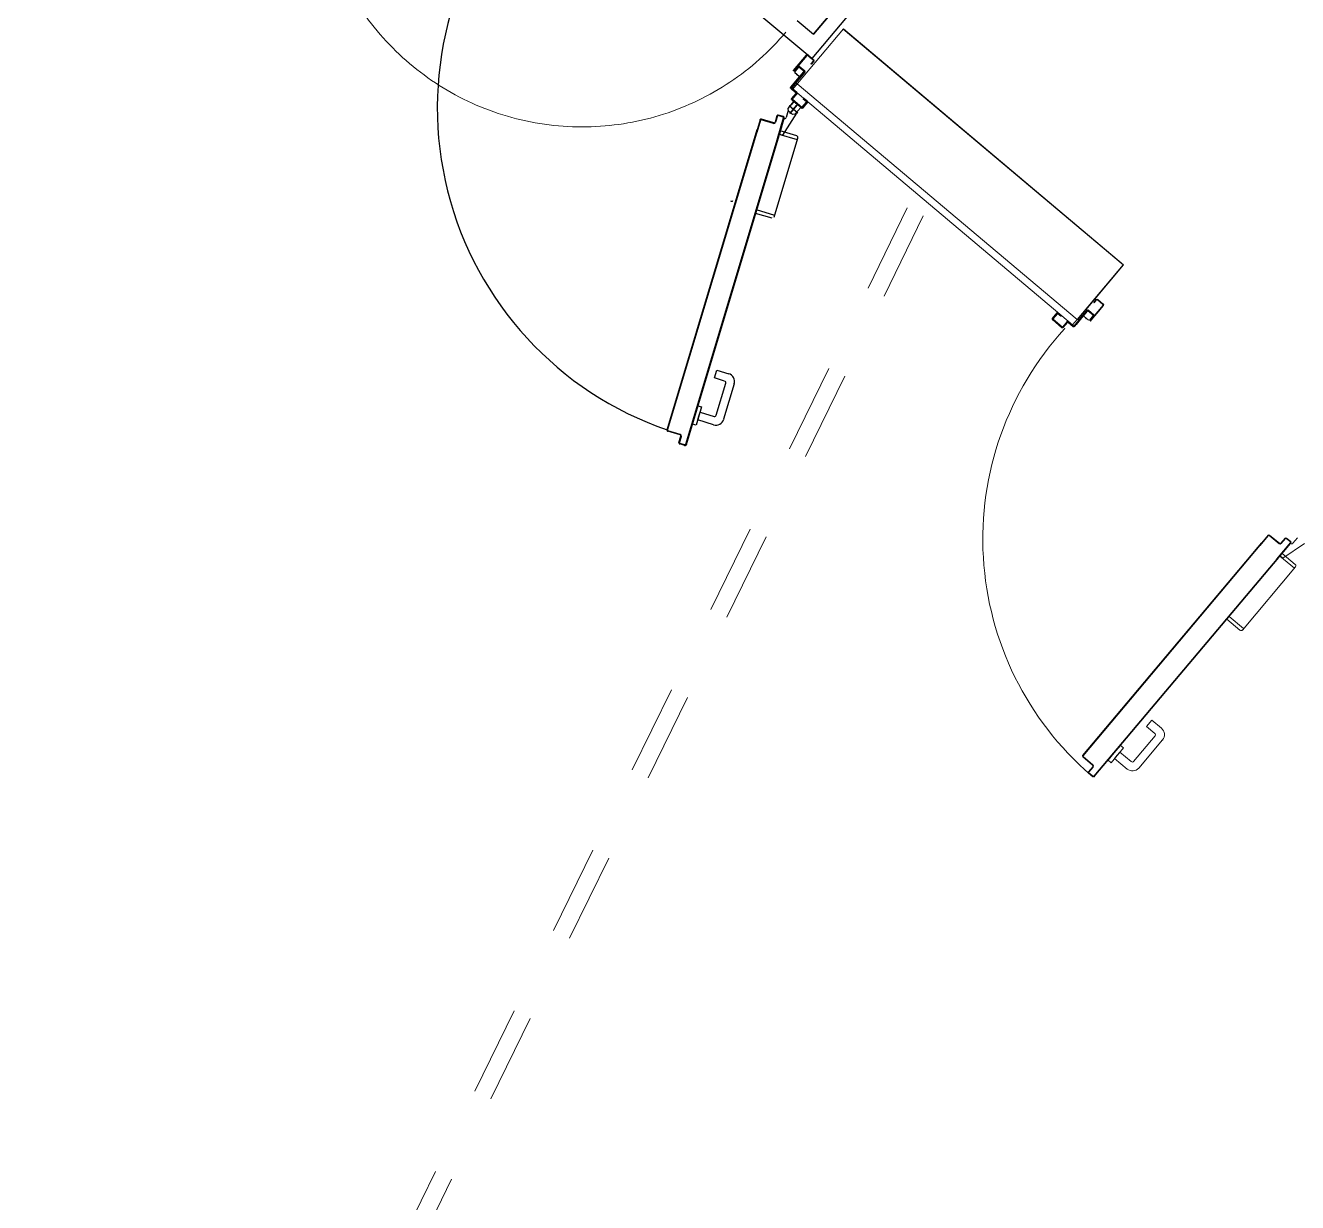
# Model space of a CAD drawing. Header units: centimetres. Extents: x 139057 to 200038, y 34824 to 80516.
# Drawn here: x 166347.4 to 166703.2, y 63375.8 to 63705 of the extents above; entities that cross this region are included whole.
import ezdxf

# ---------------------------------------------------------------- set-up
doc = ezdxf.new("R2010")
doc.units = ezdxf.units.CM
doc.header["$LTSCALE"] = 100
for name, pattern in [('Alpina-Viabilita-mm$0$DASHED', [19.05, 12.7, -6.35]), ('Alpina-Viabilita-mm$0$NASCOSTAX2', [0.75, 0.5, -0.25]), ('HIDDEN', [0.5, 0.25, -0.25]), ('tratto tratto', [10, 5, -5])]:
    doc.linetypes.add(name, pattern=pattern)
doc.layers.add('430_TAVOLATI_001-AM_0', color=3, linetype='Continuous', lineweight=0)
doc.layers.add('441_SERRAMENTI_001-AM_0', color=1, linetype='Continuous', lineweight=0)
for name, color, linetype in [('CN_000_LINEE_PT_Serramenti', 7, 'Continuous'), ('CN_050_MURI_PT_Finiture', 7, 'Continuous'), ('CN_050_MURI_PT_Muri REI', 7, 'Continuous')]:
    doc.layers.add(name, color=color, linetype=linetype)

msp = doc.modelspace()

# ---------------------------------------------------------------- hatches: boundary and pattern name
at = {"layer": '430_TAVOLATI_001-AM_0'}
msp.add_hatch(color=256, dxfattribs=at).paths.add_polyline_path([(166641.58, 63622.71), (166654.5, 63638.06), (166654.36, 63638.05), (166641.5, 63622.78)], flags=0)

# ---------------------------------------------------------------- linework, layer by layer
for p, q in [((166563.29, 63688.74, 0), (166576.17, 63704.03, 0)), ((166576.09, 63703.94, 0), (166654.36, 63638.05, 0)), ((166654.5, 63638.06, 0), (166576.16, 63704.01, 0)), ((166561.96, 63687.15, 0), (166640.22, 63621.25, 0)), ((166563.25, 63688.68, 0), (166641.5, 63622.78, 0)), ((166641.5, 63622.78, 0), (166654.39, 63638.08, 0)), ((166654.36, 63638.05, 0), (166641.5, 63622.78, 0)), ((166641.58, 63622.71, 0), (166654.5, 63638.06, 0))]:
    msp.add_line(p, q, dxfattribs=at)
at = {"layer": '441_SERRAMENTI_001-AM_0'}
for p, q in [((166645.27, 63622.35, 0), (166648.87, 63626.64, 0)), ((166645.43, 63622.55, 0), (166648.87, 63626.64, 0)), ((166646.17, 63627.54, 0), (166646.85, 63628.34, 0)), ((166646.17, 63627.54, 0), (166646.38, 63627.56, 0)), ((166646.17, 63627.54, 0), (166646.28, 63627.44, 0)), ((166646.23, 63627.49, 0), (166646.33, 63627.5, 0)), ((166648.76, 63626.73, 0), (166646.25, 63623.75, 0)), ((166646.26, 63627.65, 0), (166646.47, 63627.67, 0)), ((166646.96, 63628.25, 0), (166646.28, 63627.44, 0)), ((166646.31, 63627.71, 0), (166646.53, 63627.73, 0)), ((166646.41, 63627.82, 0), (166646.62, 63627.84, 0)), ((166646.46, 63627.88, 0), (166646.67, 63627.9, 0)), ((166646.55, 63628, 0), (166646.76, 63628.01, 0)), ((166646.6, 63628.06, 0), (166646.82, 63628.07, 0)), ((166646.7, 63628.17, 0), (166646.91, 63628.19, 0)), ((166646.75, 63628.23, 0), (166646.96, 63628.25, 0)), ((166646.84, 63628.34, 0), (166647.27, 63628.38, 0)), ((166646.91, 63628.4, 0), (166647.2, 63628.43, 0)), ((166647.17, 63628.26, 0), (166647.39, 63628.28, 0)), ((166647.17, 63628.27, 0), (166648.74, 63626.95, 0)), ((166647.24, 63628.21, 0), (166647.45, 63628.23, 0)), ((166648.84, 63627.06, 0), (166647.27, 63628.38, 0)), ((166647.35, 63628.12, 0), (166647.56, 63628.14, 0)), ((166647.41, 63628.07, 0), (166647.62, 63628.09, 0)), ((166647.52, 63627.98, 0), (166647.73, 63627.99, 0)), ((166647.58, 63627.92, 0), (166647.79, 63627.94, 0)), ((166647.69, 63627.83, 0), (166647.9, 63627.85, 0)), ((166647.75, 63627.78, 0), (166647.96, 63627.8, 0)), ((166647.86, 63627.69, 0), (166648.07, 63627.7, 0)), ((166647.92, 63627.63, 0), (166648.13, 63627.65, 0)), ((166648.03, 63627.54, 0), (166648.24, 63627.56, 0)), ((166648.09, 63627.49, 0), (166648.31, 63627.51, 0)), ((166648.2, 63627.4, 0), (166648.42, 63627.41, 0)), ((166648.27, 63627.35, 0), (166648.48, 63627.36, 0)), ((166648.38, 63627.25, 0), (166648.59, 63627.27, 0)), ((166648.44, 63627.2, 0), (166648.65, 63627.22, 0)), ((166648.54, 63626.47, 0), (166648.75, 63626.49, 0)), ((166648.55, 63627.11, 0), (166648.76, 63627.13, 0)), ((166648.61, 63627.06, 0), (166648.82, 63627.07, 0)), ((166648.63, 63626.58, 0), (166648.84, 63626.6, 0)), ((166648.68, 63626.64, 0), (166648.89, 63626.66, 0)), ((166648.72, 63626.96, 0), (166648.91, 63626.98, 0)), ((166648.77, 63626.91, 0), (166648.93, 63626.92, 0)), ((166648.77, 63626.75, 0), (166648.94, 63626.77, 0)), ((166648.79, 63626.81, 0), (166648.94, 63626.82, 0)), ((166634.51, 63622.98, 0), (166634.84, 63623.01, 0)), ((166634.54, 63623.04, 0), (166634.89, 63623.07, 0)), ((166635.85, 63624.6, 0), (166634.56, 63623.07, 0)), ((166634.63, 63623.15, 0), (166634.98, 63623.18, 0)), ((166634.68, 63623.21, 0), (166635.03, 63623.24, 0)), ((166634.77, 63623.32, 0), (166635.12, 63623.35, 0)), ((166634.82, 63622.98, 0), (166635.98, 63624.36, 0)), ((166634.82, 63623.38, 0), (166635.18, 63623.41, 0)), ((166634.92, 63623.49, 0), (166635.27, 63623.52, 0)), ((166634.97, 63623.55, 0), (166635.32, 63623.58, 0)), ((166635.06, 63623.66, 0), (166635.41, 63623.69, 0)), ((166635.11, 63623.73, 0), (166635.46, 63623.76, 0)), ((166635.21, 63623.84, 0), (166635.56, 63623.87, 0)), ((166635.26, 63623.9, 0), (166635.61, 63623.93, 0)), ((166635.35, 63624.01, 0), (166635.7, 63624.04, 0)), ((166635.4, 63624.07, 0), (166635.75, 63624.1, 0)), ((166635.5, 63624.18, 0), (166635.85, 63624.21, 0)), ((166635.55, 63624.24, 0), (166635.9, 63624.27, 0)), ((166635.64, 63624.35, 0), (166636, 63624.38, 0)), ((166635.69, 63624.41, 0), (166636.39, 63624.47, 0)), ((166635.78, 63624.52, 0), (166636.28, 63624.57, 0)), ((166635.84, 63624.58, 0), (166636.22, 63624.62, 0)), ((166636.09, 63624.39, 0), (166636.45, 63624.42, 0)), ((166636.12, 63624.37, 0), (166636.96, 63623.66, 0)), ((166636.2, 63624.63, 0), (166637.12, 63623.86, 0)), ((166636.21, 63624.3, 0), (166636.56, 63624.33, 0)), ((166636.27, 63624.25, 0), (166636.62, 63624.28, 0)), ((166636.38, 63624.15, 0), (166636.73, 63624.18, 0)), ((166636.44, 63624.1, 0), (166636.79, 63624.13, 0)), ((166636.55, 63624.01, 0), (166636.9, 63624.04, 0)), ((166636.61, 63623.96, 0), (166636.96, 63623.99, 0)), ((166636.72, 63623.86, 0), (166637.07, 63623.89, 0)), ((166636.78, 63623.81, 0), (166637.1, 63623.84, 0)), ((166636.89, 63623.72, 0), (166637.01, 63623.73, 0)), ((166636.95, 63623.67, 0), (166636.96, 63623.67, 0)), ((166636.96, 63623.66, 0), (166637.12, 63623.86, 0)), ((166644.33, 63625.36, 0), (166640.66, 63621, 0)), ((166640.79, 63620.76, 0), (166644.46, 63625.12, 0)), ((166641.3, 63621.37, 0), (166643.23, 63623.66, 0)), ((166642.27, 63622.9, 0), (166642.62, 63622.93, 0)), ((166642.36, 63623.02, 0), (166642.71, 63623.05, 0)), ((166642.41, 63623.08, 0), (166642.76, 63623.11, 0)), ((166642.5, 63623.19, 0), (166642.86, 63623.22, 0)), ((166642.55, 63623.25, 0), (166642.91, 63623.28, 0)), ((166642.65, 63623.36, 0), (166643, 63623.39, 0)), ((166642.7, 63623.42, 0), (166643.05, 63623.45, 0)), ((166642.79, 63623.53, 0), (166643.15, 63623.56, 0)), ((166642.84, 63623.59, 0), (166643.2, 63623.62, 0)), ((166642.94, 63623.7, 0), (166643.29, 63623.73, 0)), ((166642.99, 63623.76, 0), (166643.34, 63623.79, 0)), ((166643.08, 63623.87, 0), (166643.43, 63623.9, 0)), ((166643.13, 63623.93, 0), (166643.49, 63623.96, 0)), ((166643.23, 63624.05, 0), (166643.58, 63624.08, 0)), ((166643.28, 63624.11, 0), (166643.63, 63624.14, 0)), ((166643.37, 63624.22, 0), (166643.72, 63624.25, 0)), ((166643.42, 63624.28, 0), (166643.77, 63624.31, 0)), ((166644.63, 63622.63, 0), (166643.5, 63623.58, 0)), ((166643.52, 63624.39, 0), (166643.87, 63624.42, 0)), ((166643.57, 63624.45, 0), (166643.92, 63624.48, 0)), ((166643.66, 63624.56, 0), (166644.01, 63624.59, 0)), ((166643.71, 63624.62, 0), (166644.06, 63624.65, 0)), ((166643.81, 63624.73, 0), (166644.16, 63624.76, 0)), ((166643.86, 63624.79, 0), (166644.21, 63624.82, 0)), ((166643.95, 63624.9, 0), (166644.3, 63624.93, 0)), ((166644, 63624.96, 0), (166644.35, 63625, 0)), ((166644.09, 63625.08, 0), (166644.45, 63625.11, 0)), ((166644.15, 63625.14, 0), (166644.91, 63625.2, 0)), ((166644.24, 63625.25, 0), (166644.8, 63625.3, 0)), ((166644.29, 63625.31, 0), (166644.74, 63625.35, 0)), ((166644.41, 63625.42, 0), (166644.6, 63625.44, 0)), ((166644.6, 63625.14, 0), (166645.98, 63623.98, 0)), ((166644.62, 63625.12, 0), (166644.97, 63625.15, 0)), ((166646.22, 63624.1, 0), (166644.69, 63625.39, 0)), ((166644.73, 63625.03, 0), (166645.08, 63625.06, 0)), ((166644.79, 63624.98, 0), (166645.14, 63625.01, 0)), ((166644.9, 63624.88, 0), (166645.26, 63624.91, 0)), ((166644.96, 63624.83, 0), (166645.32, 63624.86, 0)), ((166645.99, 63623.84, 0), (166644.96, 63622.61, 0)), ((166645.07, 63624.74, 0), (166645.43, 63624.77, 0)), ((166645.14, 63624.69, 0), (166645.49, 63624.72, 0)), ((166645.24, 63622.94, 0), (166645.8, 63622.99, 0)), ((166645.25, 63624.59, 0), (166645.6, 63624.62, 0)), ((166645.29, 63623, 0), (166645.85, 63623.05, 0)), ((166645.31, 63624.54, 0), (166645.66, 63624.57, 0)), ((166645.38, 63623.12, 0), (166645.95, 63623.16, 0)), ((166645.42, 63624.45, 0), (166645.77, 63624.48, 0)), ((166645.43, 63622.55, 0), (166648.01, 63625.61, 0)), ((166645.44, 63623.18, 0), (166646, 63623.22, 0)), ((166645.48, 63624.4, 0), (166645.83, 63624.43, 0)), ((166645.53, 63623.29, 0), (166646.09, 63623.34, 0)), ((166645.58, 63623.35, 0), (166646.14, 63623.4, 0)), ((166645.59, 63624.3, 0), (166645.94, 63624.33, 0)), ((166645.65, 63624.25, 0), (166646, 63624.28, 0)), ((166645.67, 63623.46, 0), (166646.24, 63623.51, 0)), ((166645.73, 63623.52, 0), (166646.29, 63623.57, 0)), ((166645.76, 63624.16, 0), (166646.11, 63624.19, 0)), ((166645.82, 63624.11, 0), (166646.17, 63624.14, 0)), ((166645.82, 63623.63, 0), (166646.38, 63623.68, 0)), ((166645.87, 63623.69, 0), (166646.43, 63623.74, 0)), ((166645.93, 63624.02, 0), (166646.27, 63624.04, 0)), ((166645.96, 63623.8, 0), (166646.29, 63623.83, 0)), ((166645.99, 63623.96, 0), (166646.29, 63623.99, 0)), ((166646.01, 63623.86, 0), (166646.3, 63623.89, 0)), ((166646.32, 63623.83, 0), (166646.53, 63623.85, 0)), ((166646.37, 63623.89, 0), (166646.58, 63623.91, 0)), ((166646.46, 63624, 0), (166646.67, 63624.02, 0)), ((166646.51, 63624.06, 0), (166646.72, 63624.08, 0)), ((166646.6, 63624.18, 0), (166646.82, 63624.19, 0)), ((166646.66, 63624.24, 0), (166646.87, 63624.25, 0)), ((166646.75, 63624.35, 0), (166646.96, 63624.37, 0)), ((166646.8, 63624.41, 0), (166647.01, 63624.43, 0)), ((166646.89, 63624.52, 0), (166647.11, 63624.54, 0)), ((166646.94, 63624.58, 0), (166647.16, 63624.6, 0)), ((166647.04, 63624.69, 0), (166647.25, 63624.71, 0)), ((166647.09, 63624.75, 0), (166647.3, 63624.77, 0)), ((166647.18, 63624.86, 0), (166647.39, 63624.88, 0)), ((166647.23, 63624.92, 0), (166647.45, 63624.94, 0)), ((166647.33, 63625.03, 0), (166647.54, 63625.05, 0)), ((166647.38, 63625.1, 0), (166647.59, 63625.11, 0)), ((166647.47, 63625.21, 0), (166647.68, 63625.22, 0)), ((166647.52, 63625.27, 0), (166647.73, 63625.29, 0)), ((166647.62, 63625.38, 0), (166647.83, 63625.4, 0)), ((166647.67, 63625.44, 0), (166647.88, 63625.46, 0)), ((166647.76, 63625.55, 0), (166647.97, 63625.57, 0)), ((166647.81, 63625.61, 0), (166648.02, 63625.63, 0)), ((166647.91, 63625.72, 0), (166648.12, 63625.74, 0)), ((166647.96, 63625.78, 0), (166648.17, 63625.8, 0)), ((166648.05, 63625.89, 0), (166648.26, 63625.91, 0)), ((166648.1, 63625.95, 0), (166648.31, 63625.97, 0)), ((166648.2, 63626.06, 0), (166648.41, 63626.08, 0)), ((166648.25, 63626.13, 0), (166648.46, 63626.14, 0)), ((166648.34, 63626.24, 0), (166648.55, 63626.25, 0)), ((166648.39, 63626.3, 0), (166648.6, 63626.32, 0)), ((166648.48, 63626.41, 0), (166648.7, 63626.43, 0)), ((166634.5, 63622.88, 0), (166634.79, 63622.9, 0)), ((166634.52, 63622.82, 0), (166634.82, 63622.85, 0)), ((166634.58, 63622.72, 0), (166634.93, 63622.75, 0)), ((166634.59, 63622.72, 0), (166637.27, 63620.46, 0)), ((166634.64, 63622.67, 0), (166634.99, 63622.7, 0)), ((166634.75, 63622.58, 0), (166635.11, 63622.61, 0)), ((166634.81, 63622.53, 0), (166635.17, 63622.56, 0)), ((166637.35, 63620.72, 0), (166634.83, 63622.84, 0)), ((166634.93, 63622.43, 0), (166635.28, 63622.46, 0)), ((166634.99, 63622.38, 0), (166635.34, 63622.41, 0)), ((166635.1, 63622.29, 0), (166635.45, 63622.32, 0)), ((166635.16, 63622.24, 0), (166635.51, 63622.27, 0)), ((166635.27, 63622.15, 0), (166635.62, 63622.18, 0)), ((166635.33, 63622.09, 0), (166635.68, 63622.12, 0)), ((166635.44, 63622, 0), (166635.79, 63622.03, 0)), ((166635.5, 63621.95, 0), (166635.85, 63621.98, 0)), ((166635.61, 63621.86, 0), (166635.96, 63621.89, 0)), ((166635.67, 63621.8, 0), (166636.03, 63621.83, 0)), ((166635.78, 63621.71, 0), (166636.14, 63621.74, 0)), ((166635.84, 63621.66, 0), (166636.2, 63621.69, 0)), ((166635.96, 63621.57, 0), (166636.31, 63621.6, 0)), ((166636.02, 63621.52, 0), (166636.37, 63621.55, 0)), ((166636.13, 63621.42, 0), (166636.48, 63621.45, 0)), ((166636.19, 63621.37, 0), (166636.54, 63621.4, 0)), ((166636.3, 63621.28, 0), (166636.65, 63621.31, 0)), ((166636.36, 63621.23, 0), (166636.71, 63621.26, 0)), ((166636.47, 63621.13, 0), (166636.82, 63621.16, 0)), ((166636.53, 63621.08, 0), (166636.88, 63621.11, 0)), ((166636.64, 63620.99, 0), (166636.99, 63621.02, 0)), ((166636.7, 63620.94, 0), (166637.06, 63620.97, 0)), ((166636.81, 63620.84, 0), (166637.17, 63620.87, 0)), ((166636.88, 63620.79, 0), (166637.23, 63620.82, 0)), ((166636.99, 63620.7, 0), (166637.34, 63620.73, 0)), ((166637.05, 63620.65, 0), (166637.81, 63620.71, 0)), ((166637.16, 63620.55, 0), (166637.71, 63620.6, 0)), ((166637.22, 63620.5, 0), (166637.66, 63620.54, 0)), ((166637.36, 63620.41, 0), (166637.54, 63620.43, 0)), ((166638.72, 63622.18, 0), (166637.49, 63620.73, 0)), ((166637.5, 63620.74, 0), (166637.86, 63620.77, 0)), ((166637.6, 63620.85, 0), (166637.95, 63620.88, 0)), ((166637.62, 63620.49, 0), (166638.84, 63621.95, 0)), ((166637.65, 63620.92, 0), (166638, 63620.95, 0)), ((166637.74, 63621.03, 0), (166638.09, 63621.06, 0)), ((166637.79, 63621.09, 0), (166638.15, 63621.12, 0)), ((166637.89, 63621.2, 0), (166638.24, 63621.23, 0)), ((166637.94, 63621.26, 0), (166638.29, 63621.29, 0)), ((166638.03, 63621.37, 0), (166638.38, 63621.4, 0)), ((166638.08, 63621.43, 0), (166638.44, 63621.46, 0)), ((166638.18, 63621.54, 0), (166638.53, 63621.57, 0)), ((166638.23, 63621.6, 0), (166638.58, 63621.63, 0)), ((166638.32, 63621.71, 0), (166638.67, 63621.74, 0)), ((166638.37, 63621.77, 0), (166638.72, 63621.8, 0)), ((166638.47, 63621.88, 0), (166638.82, 63621.92, 0)), ((166638.52, 63621.95, 0), (166638.89, 63621.98, 0)), ((166638.61, 63622.06, 0), (166639.2, 63622.11, 0)), ((166638.66, 63622.12, 0), (166639.13, 63622.16, 0)), ((166638.77, 63622.23, 0), (166639.01, 63622.25, 0)), ((166638.93, 63621.98, 0), (166639.31, 63622.01, 0)), ((166638.98, 63621.96, 0), (166640.06, 63621.06, 0)), ((166638.98, 63621.96, 0), (166640.44, 63620.73, 0)), ((166639.02, 63621.93, 0), (166639.37, 63621.96, 0)), ((166640.52, 63620.99, 0), (166639.07, 63622.21, 0)), ((166639.07, 63622.21, 0), (166640.22, 63621.25, 0)), ((166639.13, 63621.84, 0), (166639.48, 63621.87, 0)), ((166639.19, 63621.79, 0), (166639.54, 63621.82, 0)), ((166639.3, 63621.69, 0), (166639.65, 63621.72, 0)), ((166639.36, 63621.64, 0), (166639.71, 63621.67, 0)), ((166639.47, 63621.55, 0), (166639.82, 63621.58, 0)), ((166639.53, 63621.5, 0), (166639.88, 63621.53, 0)), ((166639.64, 63621.4, 0), (166639.99, 63621.43, 0)), ((166639.7, 63621.35, 0), (166640.05, 63621.38, 0)), ((166639.81, 63621.26, 0), (166640.17, 63621.29, 0)), ((166639.87, 63621.21, 0), (166640.21, 63621.24, 0)), ((166639.98, 63621.12, 0), (166640.11, 63621.13, 0)), ((166640.05, 63621.06, 0), (166640.06, 63621.07, 0)), ((166640.06, 63621.06, 0), (166640.22, 63621.25, 0)), ((166640.06, 63621.07, 0), (166640.4, 63621.09, 0)), ((166640.11, 63621.13, 0), (166640.34, 63621.15, 0)), ((166640.16, 63620.97, 0), (166640.51, 63621, 0)), ((166640.21, 63621.24, 0), (166640.23, 63621.24, 0)), ((166640.22, 63621.25, 0), (166641.5, 63622.78, 0)), ((166640.22, 63620.92, 0), (166640.98, 63620.98, 0)), ((166640.33, 63620.83, 0), (166640.88, 63620.87, 0)), ((166640.39, 63620.78, 0), (166640.83, 63620.81, 0)), ((166640.53, 63620.68, 0), (166640.71, 63620.7, 0)), ((166640.67, 63621.02, 0), (166641.03, 63621.05, 0)), ((166640.77, 63621.13, 0), (166641.12, 63621.16, 0)), ((166640.82, 63621.19, 0), (166641.17, 63621.22, 0)), ((166640.91, 63621.3, 0), (166641.27, 63621.33, 0)), ((166640.96, 63621.36, 0), (166641.32, 63621.39, 0)), ((166641.06, 63621.47, 0), (166641.41, 63621.5, 0)), ((166641.11, 63621.53, 0), (166641.46, 63621.56, 0)), ((166641.2, 63621.64, 0), (166641.55, 63621.67, 0)), ((166641.25, 63621.7, 0), (166641.61, 63621.73, 0)), ((166641.35, 63621.81, 0), (166641.7, 63621.84, 0)), ((166641.4, 63621.87, 0), (166641.75, 63621.9, 0)), ((166641.49, 63621.98, 0), (166641.84, 63622.02, 0)), ((166641.5, 63622.78, 0), (166641.58, 63622.71, 0)), ((166641.54, 63622.05, 0), (166641.89, 63622.08, 0)), ((166641.64, 63622.16, 0), (166641.99, 63622.19, 0)), ((166641.69, 63622.22, 0), (166642.04, 63622.25, 0)), ((166641.78, 63622.33, 0), (166642.13, 63622.36, 0)), ((166641.83, 63622.39, 0), (166642.18, 63622.42, 0)), ((166641.93, 63622.5, 0), (166642.28, 63622.53, 0)), ((166641.98, 63622.56, 0), (166642.33, 63622.59, 0)), ((166642.07, 63622.67, 0), (166642.42, 63622.7, 0)), ((166642.12, 63622.73, 0), (166642.47, 63622.76, 0)), ((166642.21, 63622.84, 0), (166642.57, 63622.87, 0)), ((166644.96, 63622.61, 0), (166645.15, 63622.45, 0)), ((166644.97, 63622.6, 0), (166645.51, 63622.65, 0)), ((166645, 63622.66, 0), (166645.57, 63622.71, 0)), ((166645.08, 63622.51, 0), (166645.42, 63622.54, 0)), ((166645.1, 63622.77, 0), (166645.66, 63622.82, 0)), ((166645.14, 63622.46, 0), (166645.37, 63622.48, 0)), ((166645.15, 63622.83, 0), (166645.71, 63622.88, 0)), ((166645.15, 63622.45, 0), (166645.27, 63622.35, 0)), ((166645.26, 63622.36, 0), (166645.28, 63622.37, 0)), ((166694.9, 63562.45, 0), (166692.59, 63559.7, 0)), ((166698.08, 63560.17, 0), (166695.32, 63562.49, 0)), ((166643.05, 63500.88, 0), (166693.09, 63560.31, 0)), ((166643.16, 63500.78, 0), (166693.21, 63560.21, 0)), ((166692, 63559, 0), (166689.7, 63556.28, 0)), ((166695.02, 63562.36, 0), (166692.7, 63559.61, 0)), ((166697.98, 63560.06, 0), (166695.23, 63562.37, 0)), ((166697.29, 63555.74, 0), (166701.18, 63560.37, 0)), ((166697.41, 63555.65, 0), (166701.3, 63560.27, 0)), ((166701.17, 63560.12, 0), (166698.27, 63556.67, 0)), ((166699.69, 63561.62, 0), (166698.5, 63560.21, 0)), ((166699.81, 63561.53, 0), (166698.61, 63560.11, 0)), ((166699.04, 63556.03, 0), (166705.07, 63560.1, 0)), ((166701.16, 63560.58, 0), (166700.02, 63561.54, 0)), ((166701.26, 63560.69, 0), (166700.11, 63561.66, 0)), ((166703.16, 63561.71, 0), (166701.87, 63560.18, 0)), ((166697.8, 63556.34, 0), (166646.17, 63495.04, 0)), ((166697.91, 63556.25, 0), (166646.29, 63494.95, 0)), ((166702.27, 63553.19, 0), (166698.21, 63556.61, 0)), ((166698.27, 63556.67, 0), (166699.04, 63556.03, 0)), ((166702.53, 63554.28, 0), (166698.86, 63557.37, 0)), ((166687.73, 63535.93, 0), (166702.59, 63553.58, 0)), ((166687.03, 63535.87, 0), (166683.36, 63538.97, 0)), ((166688.06, 63536.32, 0), (166684, 63539.73, 0)), ((166660.95, 63508.94, 0), (166662.43, 63510.7, 0)), ((166662.43, 63510.7, 0), (166665.11, 63508.45, 0)), ((166657.32, 63499.19, 0), (166663.31, 63506.3, 0)), ((166663.25, 63507.01, 0), (166660.95, 63508.94, 0)), ((166654.47, 63502.96, 0), (166651, 63498.83, 0)), ((166651.89, 63501.6, 0), (166653.63, 63503.67, 0)), ((166653.63, 63503.67, 0), (166654.47, 63502.96, 0)), ((166665.39, 63505.21, 0), (166658.75, 63497.33, 0)), ((166645.84, 63498.14, 0), (166643.08, 63500.45, 0)), ((166645.93, 63498.25, 0), (166643.18, 63500.57, 0)), ((166650.15, 63499.53, 0), (166651.89, 63501.6, 0)), ((166651, 63498.83, 0), (166650.15, 63499.53, 0)), ((166651.99, 63500.01, 0), (166652.73, 63500.89, 0)), ((166655.51, 63497.05, 0), (166651.99, 63500.01, 0)), ((166652.73, 63500.89, 0), (166653.48, 63501.77, 0)), ((166653.48, 63501.77, 0), (166656.61, 63499.13, 0)), ((166644.68, 63496.3, 0), (166645.87, 63497.71, 0)), ((166645.87, 63494.91, 0), (166644.72, 63495.88, 0)), ((166644.8, 63496.2, 0), (166645.99, 63497.62, 0)), ((166645.96, 63495.02, 0), (166644.82, 63495.99, 0))]:
    msp.add_line(p, q, dxfattribs=at)
at = {"layer": '441_SERRAMENTI_001-AM_0', "linetype": 'HIDDEN', "elevation": 0}
for points in [[(166187.22, 62823.21), (166596.09, 63658.17)], [(166191.72, 62821.03), (166600.09, 63655.04)]]:
    msp.add_lwpolyline(points, dxfattribs=at)
at = {"layer": '441_SERRAMENTI_001-AM_0'}
for centre, radius, start, end in [((166647.08, 63628.15, 0), 0.3, 49.8997, 139.8997), ((166647.08, 63628.15, 0), 0.15, 49.8997, 139.8997), ((166648.64, 63626.83, 0), 0.15, 319.8997, 49.8997), ((166648.64, 63626.83, 0), 0.3, 319.8997, 49.8997), ((166634.75, 63622.91, 0), 0.25, 139.8997, 229.8997), ((166634.89, 63622.92, 0), 0.1, 139.8997, 229.8997), ((166636.04, 63624.44, 0), 0.25, 49.8997, 139.8997), ((166636.05, 63624.3, 0), 0.1, 49.8997, 139.8997), ((166643.66, 63623.77, 0), 0.25, 139.8997, 229.8997), ((166644.53, 63625.2, 0), 0.25, 49.8997, 139.8997), ((166644.54, 63625.06, 0), 0.1, 49.8997, 139.8997), ((166645.91, 63623.9, 0), 0.1, 319.8997, 49.8997), ((166646.06, 63623.91, 0), 0.25, 319.8997, 49.8997), ((166702.27, 63561.31, 0), 87.13, 137.5395, 229.1635), ((166637.43, 63620.65, 0), 0.25, 229.8997, 319.8997), ((166637.42, 63620.79, 0), 0.1, 229.8997, 319.8997), ((166638.91, 63622.02, 0), 0.25, 49.8997, 139.8997), ((166638.92, 63621.88, 0), 0.1, 49.8997, 139.8997), ((166640.6, 63620.93, 0), 0.25, 229.8997, 319.8997), ((166640.59, 63621.07, 0), 0.1, 229.8997, 319.8997), ((166644.79, 63622.82, 0), 0.25, 229.8997, 319.8997), ((166695.13, 63562.26, 0), 0.3, 49.8997, 139.8997), ((166695.13, 63562.26, 0), 0.15, 49.8997, 139.8997), ((166698.27, 63560.4, 0), 0.45, 229.8997, 319.8997), ((166698.27, 63560.4, 0), 0.3, 229.8997, 319.8997), ((166699.92, 63561.43, 0), 0.3, 49.8997, 139.8997), ((166699.92, 63561.43, 0), 0.15, 49.8997, 139.8997), ((166701.07, 63560.46, 0), 0.15, 319.8997, 49.8997), ((166701.49, 63560.5, 0), 0.5, 229.8997, 319.8997), ((166701.07, 63560.46, 0), 0.3, 319.8997, 49.8997), ((166702.21, 63553.9, 0), 0.5, 319.8997, 49.8997), ((166687.35, 63536.26, 0), 0.5, 229.8997, 319.8997), ((166662.92, 63506.63, 0), 0.5, 319.8997, 49.8997), ((166663.63, 63506.69, 0), 2.3, 319.8997, 49.8997), ((166643.28, 63500.68, 0), 0.3, 139.8997, 229.8997), ((166643.28, 63500.68, 0), 0.15, 139.8997, 229.8997), ((166656.93, 63499.51, 0), 0.5, 229.8997, 319.8997), ((166644.91, 63496.1, 0), 0.3, 139.8997, 229.8997), ((166644.91, 63496.1, 0), 0.15, 139.8997, 229.8997), ((166645.64, 63497.91, 0), 0.3, 319.8997, 49.8997), ((166646.06, 63495.14, 0), 0.3, 229.8997, 319.8997), ((166645.64, 63497.91, 0), 0.45, 319.8997, 49.8997), ((166646.06, 63495.14, 0), 0.15, 229.8997, 319.8997), ((166656.99, 63498.81, 0), 2.3, 229.8997, 319.8997)]:
    msp.add_arc(centre, radius, start, end, dxfattribs=at)
for p in [(166648.84, 63627.06, 0), (166648.87, 63626.64, 0), (166634.56, 63623.07, 0), (166635.69, 63624.41, 0), (166636.39, 63624.47, 0), (166644, 63623.03, 0), (166644.36, 63625.01, 0), (166634.78, 63622.56, 0), (166638.03, 63620.21, 0), (166640.22, 63621.25, 0), (166645.27, 63622.35, 0), (166694.9, 63562.45, 0), (166665.39, 63505.21, 0), (166643.05, 63500.88, 0), (166645.87, 63494.91, 0), (166646.29, 63494.94, 0), (166646.42, 63495.1, 0)]:
    msp.add_point(p, dxfattribs=at)
at = {"layer": 'CN_000_LINEE_PT_Serramenti', "linetype": 'Continuous'}
for p, q in [((166621.99, 63760.66, 0), (166567.29, 63695.73, 0)), ((166567.77, 63702.52, 0), (166616.35, 63760.18, 0)), ((166567.29, 63695.73, 0), (166547.75, 63712.19, 0)), ((166572.92, 63708.63, 0), (166567.77, 63702.52, 0)), ((166563.18, 63706.38, 0), (166567.77, 63702.52, 0))]:
    msp.add_line(p, q, dxfattribs=at)
at = {"layer": 'CN_000_LINEE_PT_Serramenti', "color": 252, "linetype": 'tratto tratto', "lineweight": 18}
msp.add_arc((166503.06, 63751.14, 0), 74.52, 191.6589, 319.8864, dxfattribs=at)
at = {"layer": 'CN_050_MURI_PT_Finiture', "color": 86, "linetype": 'Continuous', "lineweight": 18}
msp.add_line((166576.13, 63703.98, 0), (166576.19, 63704.05, 0), dxfattribs=at)
at = {"layer": 'CN_050_MURI_PT_Muri REI', "linetype": 'Continuous'}
for p, q in [((166562.23, 63692.37, 0), (166565.84, 63696.65, 0)), ((166562.39, 63692.56, 0), (166565.84, 63696.65, 0)), ((166562.39, 63692.56, 0), (166564.97, 63695.63, 0)), ((166565.95, 63696.56, 0), (166563.44, 63693.58, 0)), ((166563.7, 63693.89, 0), (166563.69, 63694.1, 0)), ((166563.8, 63694, 0), (166563.78, 63694.21, 0)), ((166563.85, 63694.06, 0), (166563.83, 63694.27, 0)), ((166563.94, 63694.17, 0), (166563.92, 63694.38, 0)), ((166563.99, 63694.23, 0), (166563.98, 63694.44, 0)), ((166564.09, 63694.34, 0), (166564.07, 63694.55, 0)), ((166564.14, 63694.4, 0), (166564.12, 63694.62, 0)), ((166564.23, 63694.52, 0), (166564.21, 63694.73, 0)), ((166564.28, 63694.58, 0), (166564.27, 63694.79, 0)), ((166564.38, 63694.69, 0), (166564.36, 63694.9, 0)), ((166564.43, 63694.75, 0), (166564.41, 63694.96, 0)), ((166564.52, 63694.86, 0), (166564.5, 63695.07, 0)), ((166564.57, 63694.92, 0), (166564.55, 63695.13, 0)), ((166564.67, 63695.03, 0), (166564.65, 63695.24, 0)), ((166564.72, 63695.09, 0), (166564.7, 63695.3, 0)), ((166564.81, 63695.2, 0), (166564.79, 63695.41, 0)), ((166564.86, 63695.26, 0), (166564.84, 63695.47, 0)), ((166564.96, 63695.37, 0), (166564.94, 63695.59, 0)), ((166565.01, 63695.43, 0), (166564.99, 63695.65, 0)), ((166565.1, 63695.55, 0), (166565.08, 63695.76, 0)), ((166565.15, 63695.61, 0), (166565.13, 63695.82, 0)), ((166565.24, 63695.72, 0), (166565.23, 63695.93, 0)), ((166565.3, 63695.78, 0), (166565.28, 63695.99, 0)), ((166565.39, 63695.89, 0), (166565.37, 63696.1, 0)), ((166565.44, 63695.95, 0), (166565.42, 63696.16, 0)), ((166565.53, 63696.06, 0), (166565.52, 63696.27, 0)), ((166565.58, 63696.12, 0), (166565.57, 63696.33, 0)), ((166565.68, 63696.23, 0), (166565.66, 63696.44, 0)), ((166565.73, 63696.29, 0), (166565.71, 63696.5, 0)), ((166565.82, 63696.4, 0), (166565.8, 63696.62, 0)), ((166565.87, 63696.46, 0), (166565.86, 63696.67, 0)), ((166565.97, 63696.57, 0), (166565.95, 63696.74, 0)), ((166566.02, 63696.6, 0), (166566.01, 63696.76, 0)), ((166566.12, 63696.6, 0), (166566.11, 63696.76, 0)), ((166567.73, 63695.26, 0), (166566.16, 63696.58, 0)), ((166566.18, 63696.56, 0), (166566.17, 63696.74, 0)), ((166566.26, 63696.69, 0), (166567.83, 63695.37, 0)), ((166566.3, 63696.47, 0), (166566.28, 63696.68, 0)), ((166566.36, 63696.41, 0), (166566.34, 63696.63, 0)), ((166566.47, 63696.32, 0), (166566.45, 63696.53, 0)), ((166566.53, 63696.27, 0), (166566.51, 63696.48, 0)), ((166566.64, 63696.18, 0), (166566.62, 63696.39, 0)), ((166566.7, 63696.12, 0), (166566.68, 63696.34, 0)), ((166566.81, 63696.03, 0), (166566.79, 63696.24, 0)), ((166566.87, 63695.98, 0), (166566.85, 63696.19, 0)), ((166566.98, 63695.89, 0), (166566.96, 63696.1, 0)), ((166567.04, 63695.84, 0), (166567.03, 63696.05, 0)), ((166567.75, 63695.04, 0), (166567.07, 63694.24, 0)), ((166567.19, 63694.14, 0), (166567.07, 63694.24, 0)), ((166567.13, 63694.2, 0), (166567.12, 63694.29, 0)), ((166567.15, 63695.74, 0), (166567.14, 63695.95, 0)), ((166567.19, 63694.14, 0), (166567.17, 63694.36, 0)), ((166567.19, 63694.14, 0), (166567.86, 63694.95, 0)), ((166567.21, 63695.69, 0), (166567.2, 63695.9, 0)), ((166567.28, 63694.26, 0), (166567.26, 63694.47, 0)), ((166567.33, 63695.6, 0), (166567.31, 63695.81, 0)), ((166567.33, 63694.32, 0), (166567.31, 63694.53, 0)), ((166567.39, 63695.55, 0), (166567.37, 63695.76, 0)), ((166567.43, 63694.43, 0), (166567.41, 63694.64, 0)), ((166567.48, 63694.49, 0), (166567.46, 63694.7, 0)), ((166567.5, 63695.45, 0), (166567.48, 63695.66, 0)), ((166567.56, 63695.4, 0), (166567.54, 63695.61, 0)), ((166567.57, 63694.6, 0), (166567.55, 63694.81, 0)), ((166567.62, 63694.66, 0), (166567.6, 63694.87, 0)), ((166567.67, 63695.31, 0), (166567.65, 63695.52, 0)), ((166567.72, 63694.77, 0), (166567.7, 63694.98, 0)), ((166567.73, 63695.26, 0), (166567.71, 63695.47, 0)), ((166567.77, 63694.83, 0), (166567.75, 63695.04, 0)), ((166567.86, 63694.94, 0), (166567.82, 63695.38, 0)), ((166567.91, 63695.02, 0), (166567.89, 63695.31, 0)), ((166561.43, 63687.69, 0), (166565.1, 63692.05, 0)), ((166565.35, 63691.96, 0), (166561.68, 63687.6, 0)), ((166561.94, 63688.29, 0), (166563.87, 63690.59, 0)), ((166562.35, 63692.27, 0), (166562.23, 63692.37, 0)), ((166562.24, 63692.36, 0), (166562.24, 63692.38, 0)), ((166562.35, 63692.27, 0), (166562.33, 63692.49, 0)), ((166562.54, 63692.11, 0), (166562.35, 63692.27, 0)), ((166562.41, 63692.22, 0), (166562.39, 63692.55, 0)), ((166562.53, 63692.12, 0), (166562.48, 63692.67, 0)), ((166562.58, 63692.16, 0), (166562.53, 63692.73, 0)), ((166563.57, 63693.34, 0), (166562.54, 63692.11, 0)), ((166562.61, 63691.79, 0), (166563.74, 63690.84, 0)), ((166562.67, 63692.27, 0), (166562.62, 63692.84, 0)), ((166562.72, 63692.33, 0), (166562.67, 63692.9, 0)), ((166562.82, 63692.45, 0), (166562.77, 63693.01, 0)), ((166562.87, 63692.51, 0), (166562.82, 63693.07, 0)), ((166562.96, 63692.62, 0), (166562.91, 63693.18, 0)), ((166563.01, 63692.68, 0), (166562.96, 63693.24, 0)), ((166563.11, 63692.79, 0), (166563.06, 63693.35, 0)), ((166563.16, 63692.85, 0), (166563.11, 63693.41, 0)), ((166563.25, 63692.96, 0), (166563.2, 63693.52, 0)), ((166563.3, 63693.02, 0), (166563.25, 63693.59, 0)), ((166563.39, 63693.13, 0), (166563.35, 63693.7, 0)), ((166563.45, 63693.19, 0), (166563.4, 63693.76, 0)), ((166563.51, 63693.66, 0), (166563.49, 63693.87, 0)), ((166563.54, 63693.3, 0), (166563.51, 63693.63, 0)), ((166563.56, 63693.72, 0), (166563.54, 63693.93, 0)), ((166563.59, 63693.36, 0), (166563.57, 63693.66, 0)), ((166563.65, 63693.83, 0), (166563.64, 63694.04, 0)), ((166563.69, 63693.36, 0), (166563.67, 63693.66, 0)), ((166565.09, 63692.19, 0), (166563.71, 63693.35, 0)), ((166563.75, 63693.31, 0), (166563.73, 63693.65, 0)), ((166563.79, 63693.61, 0), (166565.32, 63692.32, 0)), ((166563.86, 63690.19, 0), (166563.83, 63690.55, 0)), ((166563.87, 63693.22, 0), (166563.84, 63693.57, 0)), ((166563.93, 63693.17, 0), (166563.9, 63693.52, 0)), ((166563.96, 63690.31, 0), (166563.93, 63690.66, 0)), ((166564.01, 63690.37, 0), (166563.98, 63690.72, 0)), ((166564.04, 63693.07, 0), (166564.01, 63693.43, 0)), ((166564.1, 63693.02, 0), (166564.07, 63693.37, 0)), ((166564.1, 63690.48, 0), (166564.07, 63690.83, 0)), ((166564.15, 63690.54, 0), (166564.12, 63690.89, 0)), ((166564.21, 63692.93, 0), (166564.18, 63693.28, 0)), ((166564.24, 63690.65, 0), (166564.21, 63691, 0)), ((166564.27, 63692.88, 0), (166564.24, 63693.23, 0)), ((166564.3, 63690.71, 0), (166564.27, 63691.06, 0)), ((166564.38, 63692.78, 0), (166564.35, 63693.14, 0)), ((166564.39, 63690.82, 0), (166564.36, 63691.17, 0)), ((166564.44, 63692.73, 0), (166564.41, 63693.09, 0)), ((166564.44, 63690.88, 0), (166564.41, 63691.23, 0)), ((166564.53, 63690.99, 0), (166564.5, 63691.34, 0)), ((166564.55, 63692.64, 0), (166564.52, 63692.99, 0)), ((166564.59, 63691.05, 0), (166564.56, 63691.41, 0)), ((166564.61, 63692.59, 0), (166564.58, 63692.94, 0)), ((166564.68, 63691.16, 0), (166564.65, 63691.52, 0)), ((166564.72, 63692.49, 0), (166564.69, 63692.85, 0)), ((166564.73, 63691.22, 0), (166564.7, 63691.58, 0)), ((166564.78, 63692.44, 0), (166564.75, 63692.8, 0)), ((166564.82, 63691.34, 0), (166564.79, 63691.69, 0)), ((166564.87, 63691.4, 0), (166564.84, 63691.75, 0)), ((166564.9, 63692.35, 0), (166564.87, 63692.7, 0)), ((166564.96, 63692.3, 0), (166564.93, 63692.65, 0)), ((166564.97, 63691.51, 0), (166564.94, 63691.86, 0)), ((166565.02, 63691.57, 0), (166564.99, 63691.92, 0)), ((166565.07, 63692.21, 0), (166565.04, 63692.56, 0)), ((166565.11, 63691.68, 0), (166565.08, 63692.03, 0)), ((166565.16, 63691.74, 0), (166565.1, 63692.51, 0)), ((166565.26, 63691.85, 0), (166565.21, 63692.41, 0)), ((166565.31, 63691.91, 0), (166565.27, 63692.36, 0)), ((166565.4, 63692.05, 0), (166565.38, 63692.24, 0)), ((166561.39, 63687.42, 0), (166561.38, 63687.6, 0)), ((166562.91, 63686.11, 0), (166561.46, 63687.34, 0)), ((166561.51, 63687.3, 0), (166561.47, 63687.74, 0)), ((166561.57, 63687.24, 0), (166561.52, 63687.8, 0)), ((166561.68, 63687.15, 0), (166561.61, 63687.91, 0)), ((166561.69, 63687.62, 0), (166561.66, 63687.97, 0)), ((166561.69, 63687.46, 0), (166563.15, 63686.24, 0)), ((166561.74, 63687.1, 0), (166561.71, 63687.45, 0)), ((166561.79, 63687.73, 0), (166561.76, 63688.08, 0)), ((166561.84, 63687.79, 0), (166561.81, 63688.14, 0)), ((166561.85, 63687.03, 0), (166561.82, 63687.36, 0)), ((166561.84, 63687.02, 0), (166562, 63687.21, 0)), ((166562.91, 63686.11, 0), (166561.84, 63687.02, 0)), ((166561.85, 63687.01, 0), (166561.85, 63687.03, 0)), ((166561.9, 63687.09, 0), (166561.88, 63687.31, 0)), ((166561.93, 63687.9, 0), (166561.9, 63688.25, 0)), ((166561.91, 63686.96, 0), (166561.9, 63687.09, 0)), ((166561.98, 63687.96, 0), (166561.95, 63688.31, 0)), ((166561.99, 63687.2, 0), (166561.99, 63687.21, 0)), ((166562.02, 63686.86, 0), (166561.99, 63687.2, 0)), ((166562, 63687.21, 0), (166563.29, 63688.74, 0)), ((166563.15, 63686.24, 0), (166562, 63687.21, 0)), ((166562.08, 63688.07, 0), (166562.05, 63688.43, 0)), ((166562.08, 63686.81, 0), (166562.05, 63687.16, 0)), ((166562.13, 63688.13, 0), (166562.1, 63688.49, 0)), ((166562.19, 63686.72, 0), (166562.16, 63687.07, 0)), ((166562.22, 63688.24, 0), (166562.19, 63688.6, 0)), ((166562.25, 63686.67, 0), (166562.22, 63687.02, 0)), ((166562.27, 63688.31, 0), (166562.24, 63688.66, 0)), ((166562.36, 63688.42, 0), (166562.33, 63688.77, 0)), ((166562.42, 63688.48, 0), (166562.39, 63688.83, 0)), ((166562.51, 63688.59, 0), (166562.48, 63688.94, 0)), ((166562.56, 63688.65, 0), (166562.53, 63689, 0)), ((166562.65, 63688.76, 0), (166562.62, 63689.11, 0)), ((166562.71, 63688.82, 0), (166562.68, 63689.17, 0)), ((166562.8, 63688.93, 0), (166562.77, 63689.28, 0)), ((166562.85, 63688.99, 0), (166562.82, 63689.34, 0)), ((166562.94, 63689.1, 0), (166562.91, 63689.46, 0)), ((166562.99, 63689.16, 0), (166562.96, 63689.52, 0)), ((166563.09, 63689.28, 0), (166563.06, 63689.63, 0)), ((166563.14, 63689.34, 0), (166563.11, 63689.69, 0)), ((166563.23, 63689.45, 0), (166563.2, 63689.8, 0)), ((166563.28, 63689.51, 0), (166563.25, 63689.86, 0)), ((166563.38, 63689.62, 0), (166563.35, 63689.97, 0)), ((166563.43, 63689.68, 0), (166563.4, 63690.03, 0)), ((166563.52, 63689.79, 0), (166563.49, 63690.14, 0)), ((166563.57, 63689.85, 0), (166563.54, 63690.2, 0)), ((166563.67, 63689.96, 0), (166563.64, 63690.31, 0)), ((166563.72, 63690.02, 0), (166563.69, 63690.38, 0)), ((166563.81, 63690.13, 0), (166563.78, 63690.49, 0)), ((166561.66, 63684.25, 0), (166561.65, 63684.43, 0)), ((166561.7, 63684.52, 0), (166562.92, 63685.97, 0)), ((166564.41, 63681.91, 0), (166561.73, 63684.17, 0)), ((166561.78, 63684.13, 0), (166561.74, 63684.57, 0)), ((166561.84, 63684.07, 0), (166561.79, 63684.63, 0)), ((166561.95, 63683.98, 0), (166561.88, 63684.74, 0)), ((166561.96, 63684.45, 0), (166561.93, 63684.8, 0)), ((166563.18, 63685.89, 0), (166561.95, 63684.43, 0)), ((166561.97, 63684.29, 0), (166564.49, 63682.17, 0)), ((166562.01, 63683.93, 0), (166561.98, 63684.28, 0)), ((166562.06, 63684.56, 0), (166562.03, 63684.91, 0)), ((166562.11, 63684.62, 0), (166562.08, 63684.97, 0)), ((166562.12, 63683.84, 0), (166562.09, 63684.19, 0)), ((166562.18, 63683.79, 0), (166562.15, 63684.14, 0)), ((166562.2, 63684.73, 0), (166562.17, 63685.08, 0)), ((166562.25, 63684.79, 0), (166562.22, 63685.14, 0)), ((166562.29, 63683.69, 0), (166562.26, 63684.04, 0)), ((166562.35, 63684.9, 0), (166562.32, 63685.25, 0)), ((166562.35, 63683.64, 0), (166562.32, 63683.99, 0)), ((166562.36, 63686.57, 0), (166562.33, 63686.93, 0)), ((166562.4, 63684.96, 0), (166562.37, 63685.32, 0)), ((166562.42, 63686.52, 0), (166562.39, 63686.87, 0)), ((166562.46, 63683.55, 0), (166562.43, 63683.9, 0)), ((166562.49, 63685.07, 0), (166562.46, 63685.43, 0)), ((166562.52, 63683.5, 0), (166562.49, 63683.85, 0)), ((166562.54, 63686.43, 0), (166562.51, 63686.78, 0)), ((166562.54, 63685.14, 0), (166562.51, 63685.49, 0)), ((166562.6, 63686.38, 0), (166562.57, 63686.73, 0)), ((166562.64, 63685.25, 0), (166562.61, 63685.6, 0)), ((166562.64, 63683.4, 0), (166562.61, 63683.75, 0)), ((166562.69, 63685.31, 0), (166562.66, 63685.66, 0)), ((166562.7, 63683.35, 0), (166562.67, 63683.7, 0)), ((166562.71, 63686.28, 0), (166562.68, 63686.64, 0)), ((166562.77, 63686.23, 0), (166562.74, 63686.58, 0)), ((166562.78, 63685.42, 0), (166562.75, 63685.77, 0)), ((166562.81, 63683.26, 0), (166562.78, 63683.61, 0)), ((166562.83, 63685.48, 0), (166562.8, 63685.83, 0)), ((166562.87, 63683.21, 0), (166562.84, 63683.56, 0)), ((166562.88, 63686.14, 0), (166562.85, 63686.49, 0)), ((166562.93, 63685.59, 0), (166562.9, 63685.94, 0)), ((166562.94, 63686.06, 0), (166562.91, 63686.44, 0)), ((166562.98, 63685.65, 0), (166562.94, 63686.03, 0)), ((166562.98, 63683.11, 0), (166562.95, 63683.47, 0)), ((166563.04, 63683.06, 0), (166563.01, 63683.41, 0)), ((166563.07, 63685.76, 0), (166563.02, 63686.35, 0)), ((166563.12, 63685.82, 0), (166563.08, 63686.3, 0)), ((166563.21, 63685.95, 0), (166563.19, 63686.19, 0)), ((166564.63, 63682.18, 0), (166565.79, 63683.56, 0)), ((166566.05, 63683.47, 0), (166564.76, 63681.94, 0)), ((166564.94, 63684.41, 0), (166565.1, 63684.6, 0)), ((166564.94, 63684.4, 0), (166564.94, 63684.41, 0)), ((166565.78, 63683.7, 0), (166564.94, 63684.41, 0)), ((166565, 63684.35, 0), (166564.99, 63684.47, 0)), ((166565.11, 63684.26, 0), (166565.08, 63684.58, 0)), ((166566.02, 63683.82, 0), (166565.1, 63684.6, 0)), ((166565.17, 63684.21, 0), (166565.14, 63684.56, 0)), ((166565.28, 63684.11, 0), (166565.25, 63684.47, 0)), ((166565.34, 63684.06, 0), (166565.31, 63684.42, 0)), ((166565.45, 63683.97, 0), (166565.42, 63684.32, 0)), ((166565.52, 63683.92, 0), (166565.49, 63684.27, 0)), ((166565.63, 63683.83, 0), (166565.6, 63684.18, 0)), ((166565.69, 63683.77, 0), (166565.66, 63684.13, 0)), ((166565.69, 63683.05, 0), (166565.66, 63683.41, 0)), ((166565.74, 63683.11, 0), (166565.71, 63683.47, 0)), ((166565.8, 63683.67, 0), (166565.77, 63684.03, 0)), ((166565.84, 63683.23, 0), (166565.81, 63683.58, 0)), ((166565.89, 63683.29, 0), (166565.83, 63683.98, 0)), ((166565.98, 63683.4, 0), (166565.94, 63683.89, 0)), ((166566.03, 63683.46, 0), (166566, 63683.84, 0)), ((166559.38, 63679.5, 0), (166557.94, 63679.93, 0)), ((166559.19, 63674.33, 0), (166563.11, 63680.46, 0)), ((166560.72, 63681.18, 0), (166560.14, 63679.27, 0)), ((166563.15, 63682.97, 0), (166563.12, 63683.32, 0)), ((166563.21, 63682.92, 0), (166563.18, 63683.27, 0)), ((166563.32, 63682.82, 0), (166563.29, 63683.18, 0)), ((166563.38, 63682.77, 0), (166563.35, 63683.13, 0)), ((166563.49, 63682.68, 0), (166563.46, 63683.03, 0)), ((166563.55, 63682.63, 0), (166563.52, 63682.98, 0)), ((166563.67, 63682.53, 0), (166563.64, 63682.89, 0)), ((166563.73, 63682.48, 0), (166563.7, 63682.84, 0)), ((166563.84, 63682.39, 0), (166563.81, 63682.74, 0)), ((166563.9, 63682.34, 0), (166563.87, 63682.69, 0)), ((166564.01, 63682.25, 0), (166563.98, 63682.6, 0)), ((166564.07, 63682.19, 0), (166564.04, 63682.55, 0)), ((166564.18, 63682.1, 0), (166564.15, 63682.45, 0)), ((166564.24, 63682.05, 0), (166564.21, 63682.4, 0)), ((166564.35, 63681.96, 0), (166564.32, 63682.31, 0)), ((166564.41, 63681.91, 0), (166564.38, 63682.26, 0)), ((166564.52, 63681.86, 0), (166564.49, 63682.16, 0)), ((166564.58, 63681.85, 0), (166564.55, 63682.14, 0)), ((166564.68, 63681.88, 0), (166564.65, 63682.2, 0)), ((166564.73, 63681.92, 0), (166564.7, 63682.26, 0)), ((166564.83, 63682.02, 0), (166564.79, 63682.38, 0)), ((166564.88, 63682.08, 0), (166564.85, 63682.44, 0)), ((166564.97, 63682.19, 0), (166564.94, 63682.55, 0)), ((166565.02, 63682.26, 0), (166564.99, 63682.61, 0)), ((166565.11, 63682.37, 0), (166565.08, 63682.72, 0)), ((166565.17, 63682.43, 0), (166565.14, 63682.78, 0)), ((166565.26, 63682.54, 0), (166565.23, 63682.89, 0)), ((166565.31, 63682.6, 0), (166565.28, 63682.95, 0)), ((166565.4, 63682.71, 0), (166565.37, 63683.06, 0)), ((166565.45, 63682.77, 0), (166565.42, 63683.12, 0)), ((166565.55, 63682.88, 0), (166565.52, 63683.23, 0)), ((166565.6, 63682.94, 0), (166565.57, 63683.29, 0)), ((166552.84, 63678.59, 0), (166551.81, 63675.14, 0)), ((166552.98, 63678.54, 0), (166551.95, 63675.1, 0)), ((166556.62, 63677.61, 0), (166553.17, 63678.64, 0)), ((166556.66, 63677.75, 0), (166553.21, 63678.79, 0)), ((166557.57, 63679.73, 0), (166557.04, 63677.95, 0)), ((166557.71, 63679.68, 0), (166557.18, 63677.91, 0)), ((166557.7, 63673.38, 0), (166559.43, 63679.17, 0)), ((166557.84, 63673.33, 0), (166559.58, 63679.12, 0)), ((166559.33, 63679.35, 0), (166557.9, 63679.78, 0)), ((166559.52, 63678.93, 0), (166558.23, 63674.62, 0)), ((166526.84, 63591.9, 0), (166552.03, 63675.9, 0)), ((166526.98, 63591.86, 0), (166552.18, 63675.85, 0)), ((166557.92, 63674.13, 0), (166532.03, 63587.79, 0)), ((166558.07, 63674.09, 0), (166532.17, 63587.74, 0)), ((166551.54, 63674.27, 0), (166550.52, 63670.86, 0)), ((166556.8, 63651.4, 0), (166563.42, 63673.49, 0)), ((166563.28, 63673.01, 0), (166558.2, 63674.54, 0)), ((166558.23, 63674.62, 0), (166559.19, 63674.33, 0)), ((166563.09, 63674.12, 0), (166558.49, 63675.49, 0)), ((166556.18, 63651.07, 0), (166551.58, 63652.45, 0)), ((166556.94, 63651.88, 0), (166551.86, 63653.4, 0)), ((166540.07, 63606.41, 0), (166540.73, 63608.62, 0)), ((166542.94, 63605.55, 0), (166540.07, 63606.41, 0)), ((166540.73, 63608.62, 0), (166544.08, 63607.61, 0)), ((166540.6, 63596.02, 0), (166543.28, 63604.93, 0)), ((166545.62, 63604.75, 0), (166542.66, 63594.88, 0)), ((166545.62, 63604.75, 0), (166542.66, 63594.88, 0)), ((166534.67, 63596.08, 0), (166535.45, 63598.66, 0)), ((166536.5, 63598.35, 0), (166534.95, 63593.17, 0)), ((166535.45, 63598.66, 0), (166536.5, 63598.35, 0)), ((166533.9, 63593.49, 0), (166534.67, 63596.08, 0)), ((166535.39, 63594.66, 0), (166535.72, 63595.76, 0)), ((166539.8, 63593.34, 0), (166535.39, 63594.66, 0)), ((166535.72, 63595.76, 0), (166536.06, 63596.86, 0)), ((166536.06, 63596.86, 0), (166539.98, 63595.68, 0)), ((166530.49, 63590.49, 0), (166527.04, 63591.53, 0)), ((166530.53, 63590.64, 0), (166527.09, 63591.67, 0)), ((166534.95, 63593.17, 0), (166533.9, 63593.49, 0)), ((166530.16, 63588.35, 0), (166530.69, 63590.12, 0)), ((166530.3, 63588.3, 0), (166530.84, 63590.08, 0)), ((166531.8, 63587.54, 0), (166530.36, 63587.97, 0)), ((166531.84, 63587.69, 0), (166530.4, 63588.12, 0))]:
    msp.add_line(p, q, dxfattribs=at)
at = {"layer": 'CN_050_MURI_PT_Muri REI', "linetype": 'Alpina-Viabilita-mm$0$NASCOSTAX2'}
for p, q in [((166560.69, 63681.77, 0), (166562.3, 63683.68, 0)), ((166562.3, 63683.68, 0), (166561.57, 63682.81, 0)), ((166560.75, 63681.07, 0), (166560.69, 63681.77, 0)), ((166561.9, 63680.1, 0), (166560.75, 63681.07, 0)), ((166562.6, 63680.16, 0), (166561.9, 63680.1, 0)), ((166564.21, 63682.07, 0), (166562.6, 63680.16, 0)), ((166563.57, 63681.31, 0), (166562.6, 63680.16, 0))]:
    msp.add_line(p, q, dxfattribs=at)
at = {"layer": 'CN_050_MURI_PT_Muri REI', "linetype": 'Alpina-Viabilita-mm$0$DASHED'}
for p, q in [((166563.38, 63680.49, 0), (166560.95, 63682.53, 0)), ((166563.31, 63680.55, 0), (166561.04, 63682.46, 0)), ((166563.18, 63682.79, 0), (166561.14, 63680.36, 0)), ((166561.14, 63680.36, 0), (166563.05, 63682.63, 0))]:
    msp.add_line(p, q, dxfattribs=at)
at = {"layer": 'CN_050_MURI_PT_Muri REI', "linetype": 'Continuous'}
for centre, radius, start, end in [((166557.83, 63681.98, 0), 95.26, 137.2586, 251.0147), ((166566.07, 63696.46, 0), 0.3, 49.8997, 139.8997), ((166566.07, 63696.46, 0), 0.15, 49.8997, 139.8997), ((166567.64, 63695.14, 0), 0.15, 319.8997, 49.8997), ((166567.64, 63695.14, 0), 0.3, 319.8997, 49.8997), ((166562.77, 63691.98, 0), 0.25, 139.8997, 229.8997), ((166563.63, 63693.41, 0), 0.25, 49.8997, 139.8997), ((166563.64, 63693.27, 0), 0.1, 49.8997, 139.8997), ((166563.9, 63691.03, 0), 0.25, 229.8997, 319.8997), ((166565.02, 63692.11, 0), 0.1, 319.8997, 49.8997), ((166565.16, 63692.13, 0), 0.25, 319.8997, 49.8997), ((166561.62, 63687.53, 0), 0.25, 139.8997, 229.8997), ((166561.76, 63687.54, 0), 0.1, 139.8997, 229.8997), ((166561.89, 63684.36, 0), 0.25, 139.8997, 229.8997), ((166562.03, 63684.37, 0), 0.1, 139.8997, 229.8997), ((166562.85, 63686.04, 0), 0.1, 319.8997, 49.8997), ((166562.99, 63686.05, 0), 0.25, 319.8997, 49.8997), ((166565.71, 63683.62, 0), 0.1, 319.8997, 49.8997), ((166565.85, 63683.63, 0), 0.25, 319.8997, 49.8997), ((166557.85, 63679.64, 0), 0.3, 73.3051, 163.3051), ((166564.57, 63682.1, 0), 0.25, 229.8997, 319.8997), ((166564.55, 63682.24, 0), 0.1, 229.8997, 319.8997), ((166553.13, 63678.5, 0), 0.3, 73.3051, 163.3051), ((166553.13, 63678.5, 0), 0.15, 73.3051, 163.3051), ((166556.75, 63678.04, 0), 0.45, 253.3051, 343.3051), ((166556.75, 63678.04, 0), 0.3, 253.3051, 343.3051), ((166557.85, 63679.64, 0), 0.15, 73.3051, 163.3051), ((166559.29, 63679.21, 0), 0.15, 343.3051, 73.3051), ((166559.29, 63679.21, 0), 0.3, 343.3051, 73.3051), ((166559.66, 63679.41, 0), 0.5, 253.3051, 343.3051), ((166562.94, 63673.64, 0), 0.5, 343.3051, 73.3051), ((166544.88, 63656.32, 0), 0.5, 229.8997, 319.8997), ((166542.8, 63605.07, 0), 0.5, 343.3051, 73.3051), ((166543.42, 63605.41, 0), 2.3, 343.3051, 73.3051), ((166540.46, 63595.54, 0), 2.3, 253.3051, 343.3051), ((166540.13, 63596.16, 0), 0.5, 253.3051, 343.3051), ((166527.13, 63591.81, 0), 0.3, 163.3051, 253.3051), ((166527.13, 63591.81, 0), 0.15, 163.3051, 253.3051), ((166530.45, 63588.26, 0), 0.3, 163.3051, 253.3051), ((166530.45, 63588.26, 0), 0.15, 163.3051, 253.3051), ((166530.4, 63590.2, 0), 0.3, 343.3051, 73.3051), ((166530.4, 63590.2, 0), 0.45, 343.3051, 73.3051), ((166531.88, 63587.83, 0), 0.3, 253.3051, 343.3051), ((166531.88, 63587.83, 0), 0.15, 253.3051, 343.3051)]:
    msp.add_arc(centre, radius, start, end, dxfattribs=at)
for p in [(166565.84, 63696.65, 0), (166565.94, 63696.78, 0), (166566.26, 63696.69, 0), (166562.23, 63692.37, 0), (166563.11, 63691.24, 0), (166565, 63691.93, 0), (166562, 63687.21, 0), (166565.82, 63683.99, 0), (166564.21, 63682.07, 0), (166564.76, 63681.94, 0), (166565.88, 63683.28, 0), (166552.84, 63678.58, 0), (166545.62, 63604.75, 0), (166545.62, 63604.75, 0), (166526.84, 63591.9, 0), (166531.8, 63587.54, 0), (166532.17, 63587.74, 0), (166532.23, 63587.93, 0)]:
    msp.add_point(p, dxfattribs=at)

doc.saveas('drawing.dxf')
